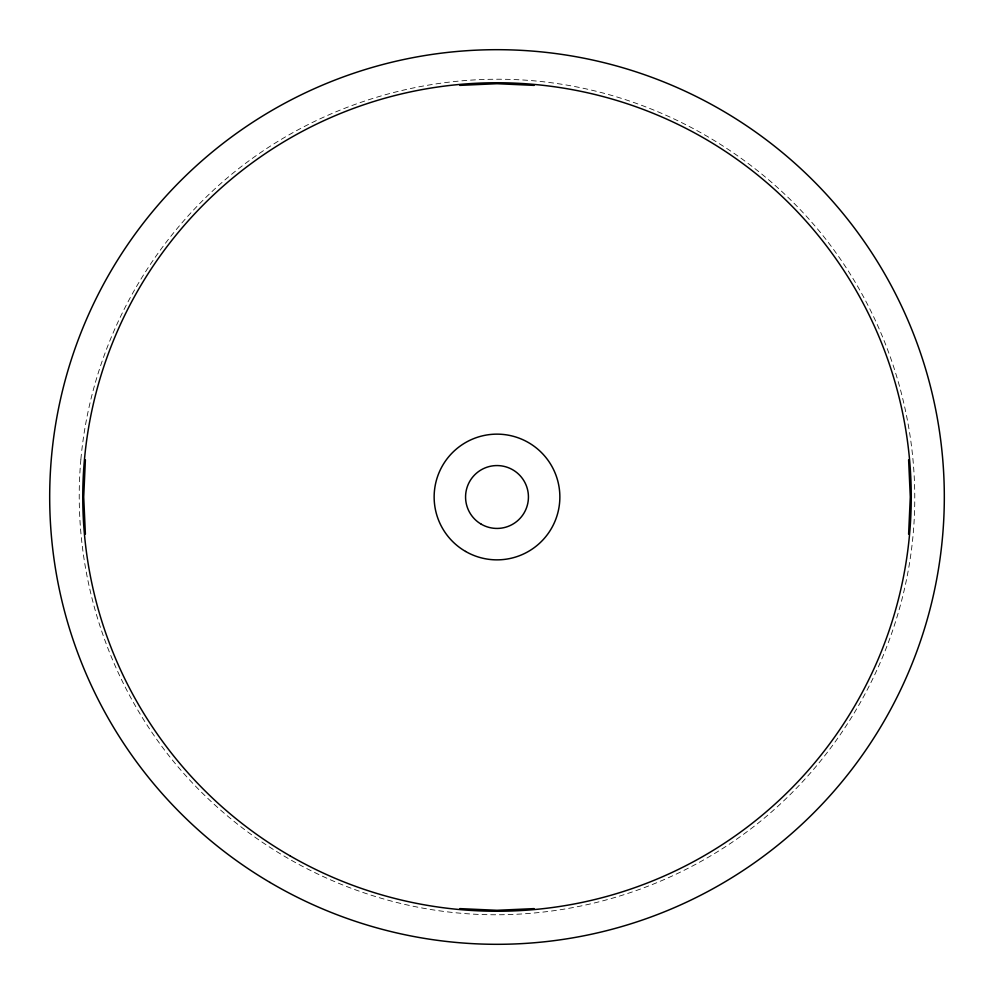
<?xml version="1.0" encoding="UTF-8"?>
<svg xmlns="http://www.w3.org/2000/svg" width="994" height="994" viewBox="0 0 994 994"><rect width="100%" height="100%" fill="white"/><g stroke="black" fill="none" stroke-linecap="round" stroke-linejoin="round"><path stroke-width="0.75" stroke-dasharray="4.97 3.73" d="M80.874 459.452C71.158 566.742 104.855 676.665 172.621 760.348C242.946 846.838 348.409 903.148 459.452 913.126C566.742 922.842 676.665 889.145 760.348 821.379C846.838 751.054 903.148 645.591 913.126 534.548C922.842 427.258 889.145 317.334 821.379 233.652C751.054 147.162 645.591 90.852 534.548 80.874C427.258 71.158 317.334 104.855 233.652 172.621C147.162 242.946 90.852 348.409 80.874 459.452"/><path stroke-width="1.49" d="M85.385 459.862L83.707 497L85.385 534.138M908.615 534.138L910.293 497L908.615 459.862M459.862 85.385L497 83.707L534.138 85.385M534.138 908.615L497 910.293L459.862 908.615M481.282 524.223A31.435 31.435 0 0 0 528.435 497A31.435 31.435 0 0 0 481.282 469.777A31.435 31.435 0 0 0 481.282 524.223M289.875 855.747A414.249 414.249 0 0 0 911.249 497A414.249 414.249 0 0 0 289.875 138.253A414.249 414.249 0 0 0 289.875 855.747M270.008 882.436A447.312 447.312 0 0 0 944.3 500.864A447.312 447.312 0 0 0 276.692 107.7A447.312 447.312 0 0 0 270.008 882.436M465.565 551.434A62.858 62.858 0 0 0 559.858 497A62.858 62.858 0 0 0 465.565 442.566A62.858 62.858 0 0 0 465.565 551.434"/></g></svg>
